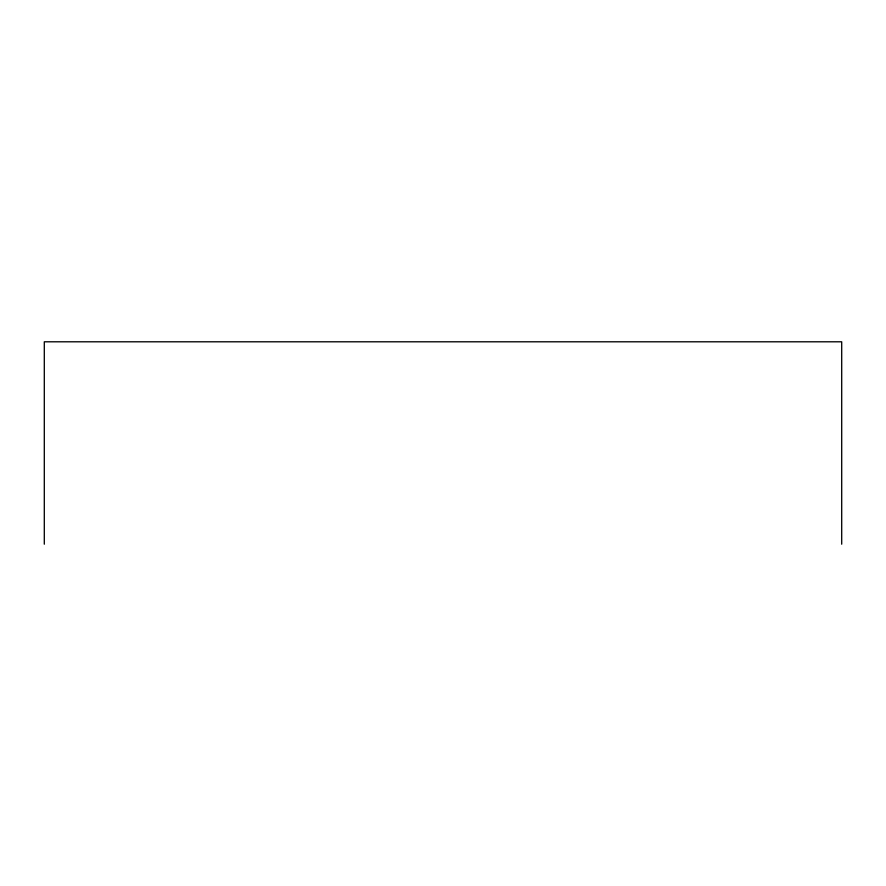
<?xml version="1.0" encoding="UTF-8"?>
<svg xmlns="http://www.w3.org/2000/svg" width="886" height="886" viewBox="0 0 886 886"><rect width="100%" height="100%" fill="white"/><g stroke="black" fill="none" stroke-linecap="round" stroke-linejoin="round"><path stroke-width="1.33" d="M841.7 544.203L841.7 341.797L44.3 341.797L44.3 544.203"/></g></svg>
